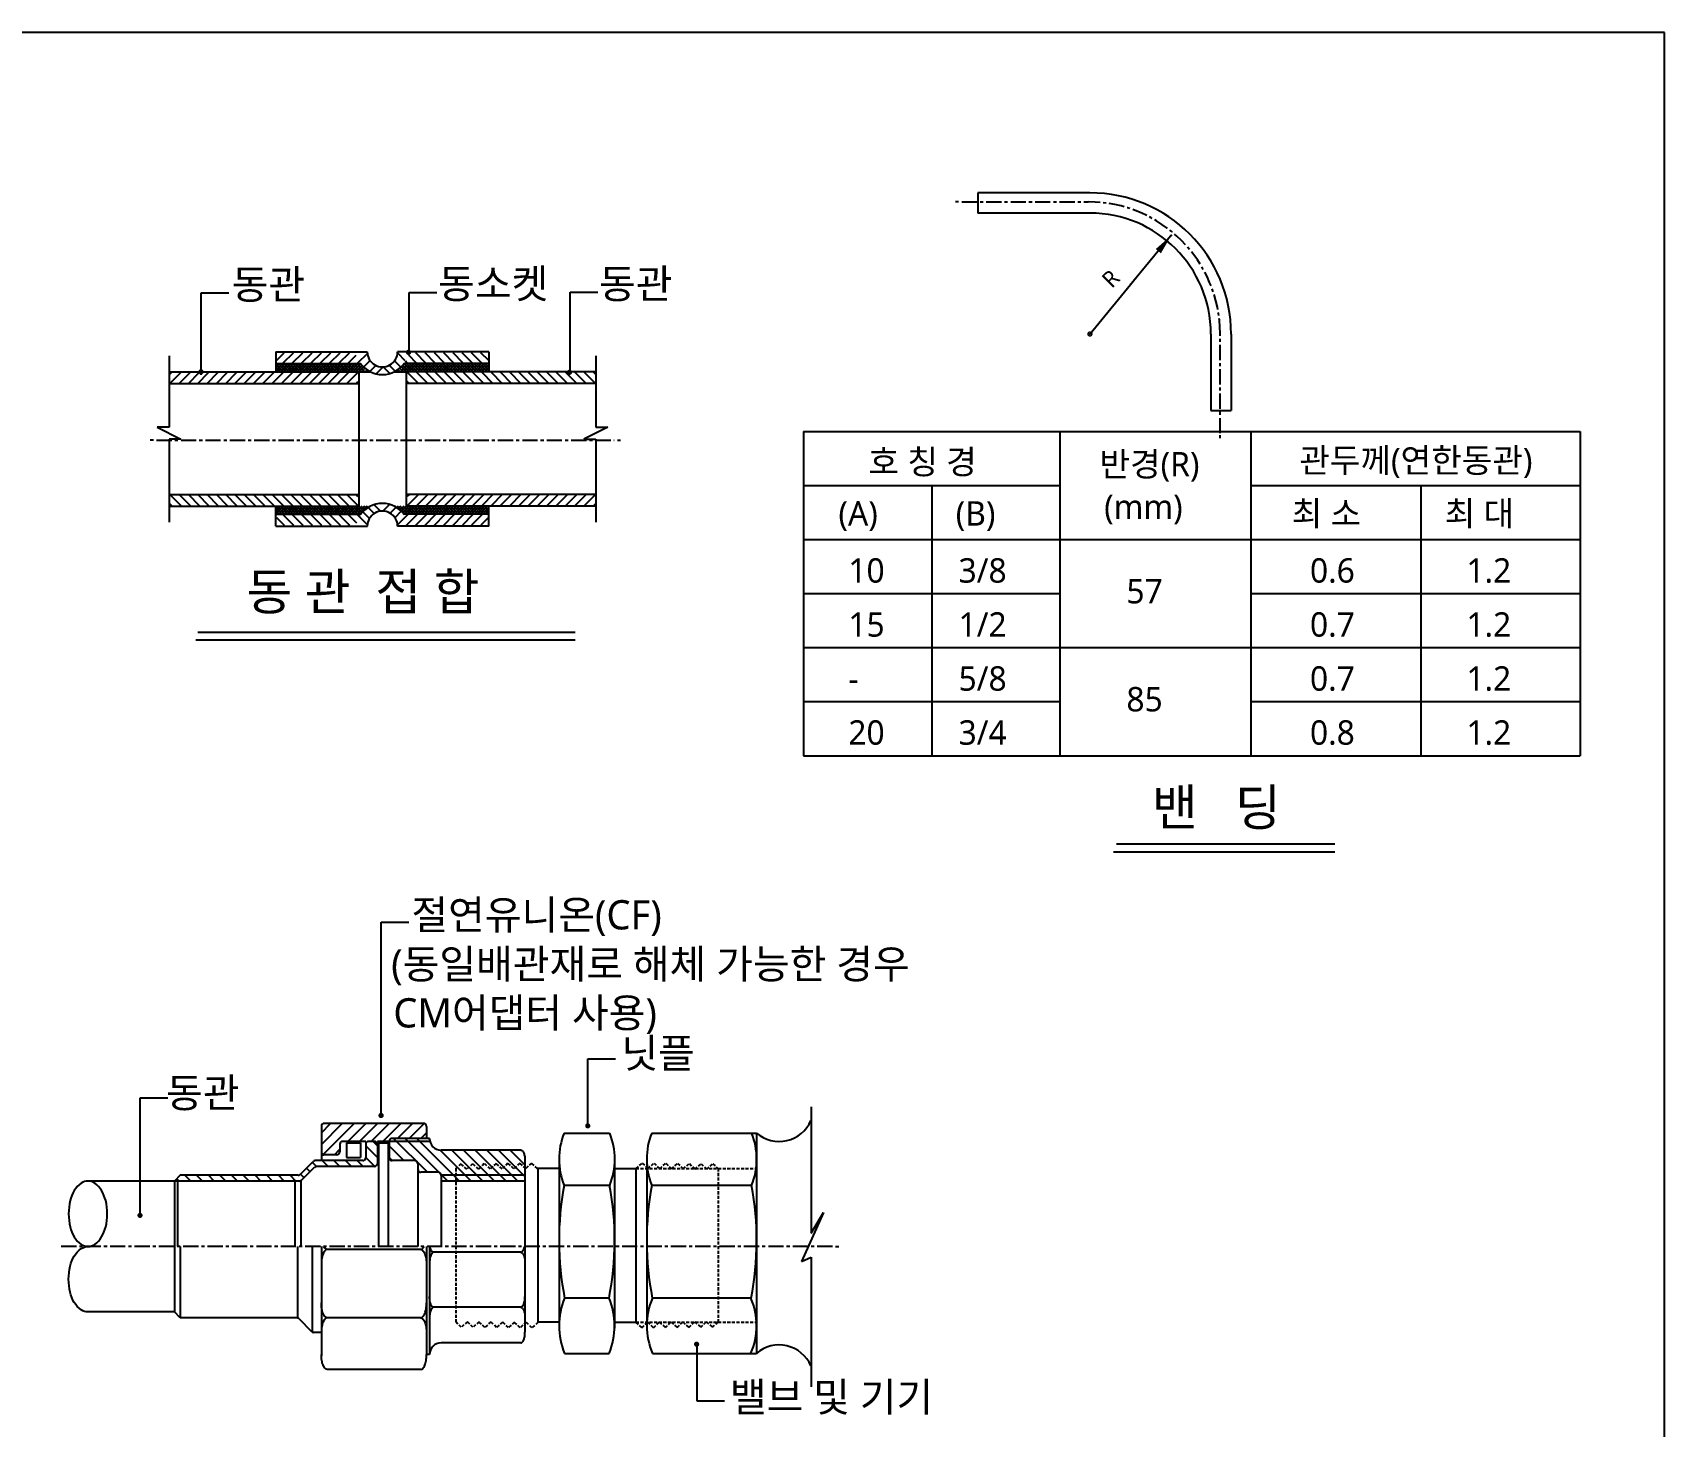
# Model space of a CAD drawing. Header units: millimetres. Extents: x 70076 to 74197, y 15592 to 16067.
# Drawn here: x 73077.5 to 73211.4, y 15953.1 to 16067.4 of the extents above; entities that cross this region are included whole.
import ezdxf

# ---------------------------------------------------------------- set-up
doc = ezdxf.new("R2010")
doc.units = ezdxf.units.MM
doc.linetypes.add('CENTER', pattern=[2, 1.25, -0.25, 0.25, -0.25])
doc.linetypes.add('HIDDEN', pattern=[0.375, 0.25, -0.125])
for name, color, linetype in [('111', 1, 'Continuous'), ('C', 4, 'Continuous'), ('DIM', 7, 'Continuous'), ('FONT', 3, 'Continuous'), ('G', 3, 'Continuous'), ('PIPE', 3, 'Continuous'), ('TEXT', 2, 'Continuous'), ('Y', 2, 'Continuous')]:
    doc.layers.add(name, color=color, linetype=linetype)
doc.styles.add('sunjin', font='')
doc.styles.get('sunjin').set_extended_font_data('Malgun Gothic')

# ---------------------------------------------------------------- blocks, each defined once
blk = doc.blocks.new('*X1356')
at = {"color": 0, "linetype": 'Continuous'}
for p, q in [((164.42, 505.6), (165.91, 507.09)), ((165.74, 505.15), (167.68, 507.09)), ((167.51, 505.15), (169.45, 507.09)), ((169.28, 505.15), (171.22, 507.09)), ((171.05, 505.15), (172.98, 507.09)), ((172.81, 505.15), (174.75, 507.09)), ((174.58, 505.15), (176.52, 507.09)), ((176.35, 505.15), (178.29, 507.09)), ((178.12, 505.15), (179.61, 506.64)), ((179.89, 505.15), (180.26, 505.53))]:
    blk.add_line(p, q, dxfattribs=at)
blk = doc.blocks.new('*X1357')
at = {"color": 0, "linetype": 'Continuous'}
for p, q in [((144.13, 502.98), (144.49, 503.35)), ((144.19, 501.28), (146.26, 503.35)), ((145.96, 501.28), (148.03, 503.35)), ((147.72, 501.28), (149.8, 503.35)), ((149.49, 501.28), (151.57, 503.35)), ((151.26, 501.28), (153.33, 503.35)), ((153.03, 501.28), (155.1, 503.35)), ((154.8, 501.28), (156.87, 503.35)), ((156.56, 501.28), (158.64, 503.35)), ((158.33, 501.28), (160.4, 503.35)), ((160.1, 501.28), (162.17, 503.35)), ((161.87, 501.28), (163.94, 503.35)), ((163.63, 501.28), (165.71, 503.35)), ((165.4, 501.28), (167.48, 503.35)), ((167.17, 501.28), (169.24, 503.35)), ((168.94, 501.28), (171.01, 503.35)), ((170.71, 501.28), (172.78, 503.35)), ((172.47, 501.28), (174.55, 503.35)), ((174.24, 501.28), (176.31, 503.35)), ((176.01, 501.28), (178.08, 503.35)), ((177.78, 501.28), (179.85, 503.35)), ((179.54, 501.28), (179.89, 501.62))]:
    blk.add_line(p, q, dxfattribs=at)
blk = doc.blocks.new('BORDER')
for p, q in [((1, 1), (0, 1)), ((1, 0), (1, 1))]:
    blk.add_line(p, q)

msp = doc.modelspace()

# ---------------------------------------------------------------- linework, layer by layer
at = {"layer": '111'}
for p, q in [((73153.48, 16053.48), (73153.22, 16053.48)), ((73174.92, 16034.09), (73174.92, 16034.35)), ((73087.43, 16033.94), (73087.17, 16033.94)), ((73125.49, 16033.94), (73125.75, 16033.94)), ((73143.39, 15967.81), (73143.64, 15967.81))]:
    msp.add_line(p, q, dxfattribs=at)
at = {"layer": 'C', "color": 4}
for p, q in [((73090.9, 16017.55), (73122.03, 16017.55)), ((73166.17, 16000.18), (73184.33, 16000.18))]:
    msp.add_line(p, q, dxfattribs=at)
at = {"layer": 'DIM', "color": 1, "linetype": 'CENTER'}
for p, q in [((73153.75, 16053.48), (73164.11, 16053.48)), ((73174.92, 16034.5), (73174.92, 16042.67)), ((73087.69, 16033.94), (73125.23, 16033.94)), ((73143.12, 15967.81), (73079.66, 15967.81))]:
    msp.add_line(p, q, dxfattribs=at)
at = {"layer": 'DIM', "linetype": 'ByBlock'}
for p, q in [((73170.87, 16050.66), (73167.53, 16046.61)), ((73164.25, 16042.64), (73168.07, 16047.29)), ((73164.21, 16042.64), (73164.28, 16042.64)), ((73164.25, 16042.6), (73164.25, 16042.68))]:
    msp.add_line(p, q, dxfattribs=at)
at = {"layer": 'DIM'}
for p, q in [((73091.34, 16039.3), (73091.34, 16046.02)), ((73091.34, 16046.02), (73093.6, 16046.02)), ((73108.41, 16041.15), (73108.41, 16046.04)), ((73108.41, 16046.04), (73110.67, 16046.04)), ((73121.61, 16039.51), (73121.61, 16046.06)), ((73121.61, 16046.06), (73123.87, 16046.06)), ((73088.71, 16040.84), (73088.71, 16035.01)), ((73123.72, 16040.84), (73123.72, 16035.01)), ((73104.27, 16039.54), (73105.21, 16039.54)), ((73107.21, 16039.54), (73108.15, 16039.54)), ((73088.71, 16035.01), (73087.73, 16035.01)), ((73087.73, 16035.01), (73089.68, 16034.03)), ((73124.69, 16035.01), (73122.74, 16034.03)), ((73123.72, 16035.01), (73124.69, 16035.01)), ((73088.71, 16034.03), (73088.71, 16027.22)), ((73089.68, 16034.03), (73088.71, 16034.03)), ((73122.74, 16034.03), (73123.72, 16034.03)), ((73123.72, 16034.03), (73123.72, 16027.22)), ((73088.71, 16028.52), (73104.27, 16028.52)), ((73123.72, 16028.52), (73108.15, 16028.52)), ((73106.11, 15994.41), (73108.37, 15994.41)), ((73106.11, 15978.49), (73106.11, 15994.41)), ((73123.06, 15977.63), (73123.06, 15983.2)), ((73123.06, 15983.2), (73125.33, 15983.2)), ((73086.33, 15980.01), (73088.6, 15980.01)), ((73086.33, 15970.29), (73086.33, 15980.01)), ((73141.37, 15979.25), (73141.37, 15968.89)), ((73101.2, 15977.14), (73101.96, 15977.89)), ((73101.2, 15976.18), (73102.92, 15977.89)), ((73101.34, 15975.35), (73103.88, 15977.89)), ((73103.37, 15976.43), (73104.84, 15977.89)), ((73104.33, 15976.43), (73105.8, 15977.89)), ((73105.29, 15976.43), (73106.75, 15977.89)), ((73106.25, 15976.43), (73107.71, 15977.89)), ((73107.45, 15976.67), (73108.67, 15977.89)), ((73108.41, 15976.67), (73109.63, 15977.89)), ((73109.36, 15976.67), (73109.83, 15977.14)), ((73102.27, 15975.33), (73102.72, 15975.78)), ((73103.27, 15976.3), (73104.41, 15976.3)), ((73103.27, 15976.3), (73103.27, 15975.1)), ((73104.41, 15976.3), (73104.41, 15975.1)), ((73105.8, 15975.11), (73104.84, 15976.07)), ((73105.8, 15976.07), (73105.44, 15976.43)), ((73105.88, 15976.3), (73105.88, 15967.81)), ((73105.88, 15976.3), (73106.67, 15976.3)), ((73106.67, 15976.3), (73106.67, 15967.81)), ((73110.07, 15976.43), (73106.76, 15976.43)), ((73107.98, 15974.85), (73106.76, 15976.07)), ((73109.9, 15973.89), (73107.12, 15976.67)), ((73111.57, 15973.17), (73108.08, 15976.67)), ((73112.53, 15973.17), (73109.03, 15976.67)), ((73110.07, 15976.59), (73109.99, 15976.67)), ((73113.49, 15973.17), (73110.95, 15975.72)), ((73114.45, 15973.17), (73111.91, 15975.71)), ((73115.41, 15973.17), (73112.87, 15975.71)), ((73116.37, 15973.17), (73113.83, 15975.71)), ((73117.32, 15973.17), (73114.78, 15975.71)), ((73117.9, 15973.55), (73115.74, 15975.71)), ((73117.9, 15974.51), (73116.7, 15975.71)), ((73100.27, 15973.93), (73099.97, 15974.23)), ((73100.79, 15974.37), (73100.45, 15974.71)), ((73101.75, 15974.37), (73101.27, 15974.85)), ((73102.71, 15974.37), (73102.23, 15974.85)), ((73103.67, 15974.37), (73103.19, 15974.85)), ((73103.27, 15975.1), (73104.41, 15975.1)), ((73104.63, 15974.37), (73104.15, 15974.85)), ((73105.58, 15974.37), (73104.84, 15975.11)), ((73107.02, 15974.85), (73106.76, 15975.11)), ((73109.11, 15974.13), (73109.11, 15967.81)), ((73089.53, 15973.17), (73089.34, 15973.36)), ((73089.39, 15973.17), (73089.39, 15967.81)), ((73090.49, 15973.17), (73090.01, 15973.65)), ((73091.45, 15973.17), (73090.97, 15973.65)), ((73092.41, 15973.17), (73091.93, 15973.65)), ((73093.36, 15973.17), (73092.88, 15973.65)), ((73094.32, 15973.17), (73093.84, 15973.65)), ((73095.28, 15973.17), (73094.8, 15973.65)), ((73096.24, 15973.17), (73095.76, 15973.65)), ((73097.2, 15973.17), (73096.72, 15973.65)), ((73098.16, 15973.17), (73097.68, 15973.65)), ((73099.11, 15973.17), (73098.63, 15973.65)), ((73099.03, 15973.17), (73099.03, 15967.81)), ((73099.79, 15973.45), (73099.5, 15973.75)), ((73099.51, 15973.17), (73099.51, 15967.81)), ((73111.03, 15973.65), (73111.03, 15967.81)), ((73117.9, 15973.17), (73111.03, 15973.17)), ((73142.39, 15970.6), (73140.59, 15966.58)), ((73141.37, 15968.89), (73142.39, 15970.6)), ((73089.63, 15967.81), (73089.63, 15961.96)), ((73099.27, 15961.96), (73099.27, 15967.81)), ((73100.47, 15960.78), (73100.47, 15967.81)), ((73140.59, 15966.58), (73141.37, 15966.92)), ((73141.37, 15966.92), (73141.37, 15956.3)), ((73120.71, 15961.61), (73118.97, 15961.61)), ((73125.25, 15961.61), (73127, 15961.61)), ((73131.99, 15959.85), (73131.99, 15955.16)), ((73131.99, 15955.16), (73134.26, 15955.16))]:
    msp.add_line(p, q, dxfattribs=at)
at = {"layer": 'DIM', "linetype": 'Continuous'}
for p, q in [((73097.51, 16040.46), (73098.15, 16041.1)), ((73098.08, 16040.27), (73098.92, 16041.1)), ((73098.84, 16040.27), (73099.68, 16041.1)), ((73099.61, 16040.27), (73100.45, 16041.1)), ((73100.37, 16040.27), (73101.21, 16041.1)), ((73101.14, 16040.27), (73101.97, 16041.1)), ((73101.9, 16040.27), (73102.74, 16041.1)), ((73102.66, 16040.27), (73103.5, 16041.1)), ((73104.19, 16040.27), (73104.98, 16041.05)), ((73108.08, 16040.44), (73107.49, 16041.03)), ((73097.49, 16040.13), (73097.52, 16040.17)), ((73097.49, 16039.91), (73097.75, 16040.17)), ((73097.49, 16039.68), (73097.98, 16040.17)), ((73098.05, 16039.6), (73097.49, 16040.15)), ((73097.82, 16039.6), (73097.49, 16039.92)), ((73097.59, 16039.6), (73097.49, 16039.7)), ((73097.64, 16039.6), (73098.21, 16040.17)), ((73098.28, 16039.6), (73097.71, 16040.17)), ((73097.87, 16039.6), (73098.44, 16040.17)), ((73098.51, 16039.6), (73097.94, 16040.17)), ((73098.1, 16039.6), (73098.67, 16040.17)), ((73098.74, 16039.6), (73098.17, 16040.17)), ((73098.33, 16039.6), (73098.9, 16040.17)), ((73098.97, 16039.6), (73098.39, 16040.17)), ((73098.56, 16039.6), (73099.13, 16040.17)), ((73099.2, 16039.6), (73098.62, 16040.17)), ((73098.78, 16039.6), (73099.36, 16040.17)), ((73099.42, 16039.6), (73098.85, 16040.17)), ((73099.01, 16039.6), (73099.59, 16040.17)), ((73099.65, 16039.6), (73099.08, 16040.17)), ((73099.24, 16039.6), (73099.81, 16040.17)), ((73099.88, 16039.6), (73099.31, 16040.17)), ((73099.47, 16039.6), (73100.04, 16040.17)), ((73100.11, 16039.6), (73099.54, 16040.17)), ((73099.7, 16039.6), (73100.27, 16040.17)), ((73100.34, 16039.6), (73099.77, 16040.17)), ((73099.93, 16039.6), (73100.5, 16040.17)), ((73100.57, 16039.6), (73100, 16040.17)), ((73100.16, 16039.6), (73100.73, 16040.17)), ((73100.8, 16039.6), (73100.23, 16040.17)), ((73100.39, 16039.6), (73100.96, 16040.17)), ((73101.03, 16039.6), (73100.46, 16040.17)), ((73100.62, 16039.6), (73101.19, 16040.17)), ((73101.26, 16039.6), (73100.69, 16040.17)), ((73100.85, 16039.6), (73101.42, 16040.17)), ((73101.49, 16039.6), (73100.92, 16040.17)), ((73101.08, 16039.6), (73101.65, 16040.17)), ((73101.72, 16039.6), (73101.15, 16040.17)), ((73101.31, 16039.6), (73101.88, 16040.17)), ((73101.95, 16039.6), (73101.37, 16040.17)), ((73101.54, 16039.6), (73102.11, 16040.17)), ((73102.18, 16039.6), (73101.6, 16040.17)), ((73101.76, 16039.6), (73102.34, 16040.17)), ((73102.4, 16039.6), (73101.83, 16040.17)), ((73101.99, 16039.6), (73102.57, 16040.17)), ((73102.63, 16039.6), (73102.06, 16040.17)), ((73102.22, 16039.6), (73102.79, 16040.17)), ((73102.86, 16039.6), (73102.29, 16040.17)), ((73102.45, 16039.6), (73103.02, 16040.17)), ((73103.09, 16039.6), (73102.52, 16040.17)), ((73102.68, 16039.6), (73103.25, 16040.17)), ((73103.32, 16039.6), (73102.75, 16040.17)), ((73102.91, 16039.6), (73103.48, 16040.17)), ((73103.55, 16039.6), (73102.98, 16040.17)), ((73103.14, 16039.6), (73103.71, 16040.17)), ((73103.78, 16039.6), (73103.21, 16040.17)), ((73103.37, 16039.6), (73103.94, 16040.17)), ((73103.43, 16040.27), (73104.07, 16040.91)), ((73104.01, 16039.6), (73103.44, 16040.17)), ((73103.6, 16039.6), (73104.17, 16040.17)), ((73104.26, 16039.57), (73103.67, 16040.17)), ((73103.83, 16039.6), (73104.43, 16040.2)), ((73104.52, 16039.54), (73103.9, 16040.17)), ((73104.06, 16039.6), (73104.54, 16040.07)), ((73104.78, 16039.54), (73104.15, 16040.17)), ((73104.24, 16039.55), (73104.65, 16039.96)), ((73104.5, 16039.55), (73104.78, 16039.83)), ((73104.69, 16039.94), (73105.2, 16040.46)), ((73104.8, 16039.55), (73104.95, 16039.7)), ((73105.18, 16039.58), (73105.67, 16040.07)), ((73105.71, 16039.38), (73106.28, 16039.95)), ((73106.82, 16039.41), (73106.28, 16039.95)), ((73107.28, 16039.58), (73106.74, 16040.12)), ((73107.73, 16039.91), (73107.2, 16040.44)), ((73107.65, 16039.54), (73107.47, 16039.73)), ((73107.93, 16039.54), (73107.63, 16039.84)), ((73107.67, 16039.54), (73108.3, 16040.17)), ((73108.17, 16039.56), (73107.78, 16039.96)), ((73108.38, 16039.58), (73107.89, 16040.07)), ((73107.9, 16039.54), (73108.53, 16040.17)), ((73108.61, 16039.58), (73107.99, 16040.2)), ((73108.14, 16039.55), (73108.75, 16040.17)), ((73108.84, 16039.58), (73108.25, 16040.17)), ((73108.39, 16039.58), (73108.98, 16040.17)), ((73109.07, 16039.58), (73108.48, 16040.17)), ((73108.62, 16039.58), (73109.21, 16040.17)), ((73109.3, 16039.58), (73108.71, 16040.17)), ((73108.85, 16039.58), (73109.44, 16040.17)), ((73109.53, 16039.58), (73108.94, 16040.17)), ((73109.08, 16039.58), (73109.67, 16040.17)), ((73109.76, 16039.58), (73109.17, 16040.17)), ((73109.31, 16039.58), (73109.9, 16040.17)), ((73109.99, 16039.58), (73109.4, 16040.17)), ((73109.54, 16039.58), (73110.13, 16040.17)), ((73110.22, 16039.58), (73109.63, 16040.17)), ((73109.77, 16039.58), (73110.36, 16040.17)), ((73110.45, 16039.58), (73109.86, 16040.17)), ((73110, 16039.58), (73110.59, 16040.17)), ((73110.68, 16039.58), (73110.09, 16040.17)), ((73110.23, 16039.58), (73110.82, 16040.17)), ((73110.91, 16039.58), (73110.31, 16040.17)), ((73110.46, 16039.58), (73111.05, 16040.17)), ((73111.13, 16039.58), (73110.54, 16040.17)), ((73110.69, 16039.58), (73111.28, 16040.17)), ((73111.36, 16039.58), (73110.77, 16040.17)), ((73110.91, 16039.58), (73111.51, 16040.17)), ((73111.59, 16039.58), (73111, 16040.17)), ((73111.14, 16039.58), (73111.73, 16040.17)), ((73111.82, 16039.58), (73111.23, 16040.17)), ((73111.37, 16039.58), (73111.96, 16040.17)), ((73112.05, 16039.58), (73111.46, 16040.17)), ((73111.6, 16039.58), (73112.19, 16040.17)), ((73112.28, 16039.58), (73111.69, 16040.17)), ((73111.83, 16039.58), (73112.42, 16040.17)), ((73112.51, 16039.58), (73111.92, 16040.17)), ((73112.06, 16039.58), (73112.65, 16040.17)), ((73112.74, 16039.58), (73112.15, 16040.17)), ((73112.29, 16039.58), (73112.88, 16040.17)), ((73112.97, 16039.58), (73112.38, 16040.17)), ((73112.52, 16039.58), (73113.11, 16040.17)), ((73113.2, 16039.58), (73112.61, 16040.17)), ((73112.75, 16039.58), (73113.34, 16040.17)), ((73113.43, 16039.58), (73112.84, 16040.17)), ((73112.98, 16039.58), (73113.57, 16040.17)), ((73113.66, 16039.58), (73113.07, 16040.17)), ((73113.21, 16039.58), (73113.8, 16040.17)), ((73113.89, 16039.58), (73113.29, 16040.17)), ((73113.44, 16039.58), (73114.03, 16040.17)), ((73114.12, 16039.58), (73113.52, 16040.17)), ((73113.67, 16039.58), (73114.26, 16040.17)), ((73114.34, 16039.58), (73113.75, 16040.17)), ((73113.89, 16039.58), (73114.49, 16040.17)), ((73114.57, 16039.58), (73113.98, 16040.17)), ((73114.12, 16039.58), (73114.71, 16040.17)), ((73114.8, 16039.58), (73114.21, 16040.17)), ((73114.35, 16039.58), (73114.9, 16040.12)), ((73114.9, 16039.71), (73114.44, 16040.17)), ((73114.58, 16039.58), (73114.9, 16039.89)), ((73114.9, 16039.94), (73114.67, 16040.17)), ((73114.81, 16039.58), (73114.9, 16039.66)), ((73108.4, 16029.47), (73108.25, 16029.33)), ((73109.17, 16029.47), (73108.27, 16028.58)), ((73109.93, 16029.47), (73109.03, 16028.58)), ((73110.69, 16029.47), (73109.8, 16028.58)), ((73111.46, 16029.47), (73110.56, 16028.58)), ((73112.22, 16029.47), (73111.33, 16028.58)), ((73112.99, 16029.47), (73112.09, 16028.58)), ((73113.75, 16029.47), (73112.86, 16028.58)), ((73114.52, 16029.47), (73113.62, 16028.58)), ((73115.28, 16029.47), (73114.38, 16028.58)), ((73116.04, 16029.47), (73115.15, 16028.58)), ((73116.81, 16029.47), (73115.91, 16028.58)), ((73117.57, 16029.47), (73116.68, 16028.58)), ((73118.34, 16029.47), (73117.44, 16028.58)), ((73119.1, 16029.47), (73118.2, 16028.58)), ((73119.86, 16029.47), (73118.97, 16028.58)), ((73120.63, 16029.47), (73119.73, 16028.58)), ((73121.39, 16029.47), (73120.5, 16028.58)), ((73122.16, 16029.47), (73121.26, 16028.58)), ((73122.92, 16029.47), (73122.02, 16028.58)), ((73123.68, 16029.47), (73122.79, 16028.58)), ((73097.59, 16028.47), (73097.49, 16028.37)), ((73098.05, 16028.47), (73097.49, 16027.91)), ((73097.82, 16028.47), (73097.49, 16028.14)), ((73097.49, 16028.39), (73097.98, 16027.9)), ((73097.49, 16028.16), (73097.75, 16027.9)), ((73097.49, 16027.93), (73097.52, 16027.9)), ((73097.64, 16028.47), (73098.21, 16027.9)), ((73098.28, 16028.47), (73097.71, 16027.9)), ((73097.87, 16028.47), (73098.44, 16027.9)), ((73098.51, 16028.47), (73097.94, 16027.9)), ((73098.1, 16028.47), (73098.67, 16027.9)), ((73098.74, 16028.47), (73098.17, 16027.9)), ((73098.33, 16028.47), (73098.9, 16027.9)), ((73098.97, 16028.47), (73098.39, 16027.9)), ((73098.56, 16028.47), (73099.13, 16027.9)), ((73099.2, 16028.47), (73098.62, 16027.9)), ((73098.78, 16028.47), (73099.36, 16027.9)), ((73099.42, 16028.47), (73098.85, 16027.9)), ((73099.01, 16028.47), (73099.59, 16027.9)), ((73099.65, 16028.47), (73099.08, 16027.9)), ((73099.24, 16028.47), (73099.81, 16027.9)), ((73099.88, 16028.47), (73099.31, 16027.9)), ((73099.47, 16028.47), (73100.04, 16027.9)), ((73100.11, 16028.47), (73099.54, 16027.9)), ((73099.7, 16028.47), (73100.27, 16027.9)), ((73100.34, 16028.47), (73099.77, 16027.9)), ((73099.93, 16028.47), (73100.5, 16027.9)), ((73100.57, 16028.47), (73100, 16027.9)), ((73100.16, 16028.47), (73100.73, 16027.9)), ((73100.8, 16028.47), (73100.23, 16027.9)), ((73100.39, 16028.47), (73100.96, 16027.9)), ((73101.03, 16028.47), (73100.46, 16027.9)), ((73100.62, 16028.47), (73101.19, 16027.9)), ((73101.26, 16028.47), (73100.69, 16027.9)), ((73100.85, 16028.47), (73101.42, 16027.9)), ((73101.49, 16028.47), (73100.92, 16027.9)), ((73101.08, 16028.47), (73101.65, 16027.9)), ((73101.72, 16028.47), (73101.15, 16027.9)), ((73101.31, 16028.47), (73101.88, 16027.9)), ((73101.95, 16028.47), (73101.37, 16027.9)), ((73101.54, 16028.47), (73102.11, 16027.9)), ((73102.18, 16028.47), (73101.6, 16027.9)), ((73101.76, 16028.47), (73102.34, 16027.9)), ((73102.4, 16028.47), (73101.83, 16027.9)), ((73101.99, 16028.47), (73102.57, 16027.9)), ((73102.63, 16028.47), (73102.06, 16027.9)), ((73102.22, 16028.47), (73102.79, 16027.9)), ((73102.86, 16028.47), (73102.29, 16027.9)), ((73102.45, 16028.47), (73103.02, 16027.9)), ((73103.09, 16028.47), (73102.52, 16027.9)), ((73102.68, 16028.47), (73103.25, 16027.9)), ((73103.32, 16028.47), (73102.75, 16027.9)), ((73102.91, 16028.47), (73103.48, 16027.9)), ((73103.55, 16028.47), (73102.98, 16027.9)), ((73103.14, 16028.47), (73103.71, 16027.9)), ((73103.78, 16028.47), (73103.21, 16027.9)), ((73103.37, 16028.47), (73103.94, 16027.9)), ((73104.01, 16028.47), (73103.44, 16027.9)), ((73103.6, 16028.47), (73104.17, 16027.9)), ((73104.29, 16028.52), (73103.67, 16027.9)), ((73103.83, 16028.47), (73104.4, 16027.9)), ((73104.52, 16028.52), (73103.9, 16027.9)), ((73104.06, 16028.47), (73104.55, 16027.98)), ((73104.11, 16027.86), (73104.98, 16026.99)), ((73104.74, 16028.52), (73104.13, 16027.9)), ((73104.24, 16028.52), (73104.65, 16028.1)), ((73104.72, 16028.26), (73104.35, 16027.9)), ((73104.47, 16028.52), (73104.77, 16028.21)), ((73104.59, 16028.05), (73105.14, 16027.5)), ((73104.7, 16028.52), (73104.9, 16028.31)), ((73104.97, 16028.52), (73104.76, 16028.3)), ((73104.93, 16028.52), (73105.04, 16028.41)), ((73105.03, 16028.41), (73105.52, 16027.91)), ((73105.2, 16028.52), (73105.13, 16028.44)), ((73105.15, 16028.52), (73105.2, 16028.47)), ((73105.51, 16028.65), (73106.06, 16028.11)), ((73106.79, 16028.65), (73106.25, 16028.11)), ((73107.34, 16028.44), (73106.84, 16027.94)), ((73107.22, 16028.52), (73107.24, 16028.5)), ((73107.76, 16028.1), (73107.23, 16027.57)), ((73107.27, 16028.52), (73107.24, 16028.49)), ((73107.5, 16028.52), (73107.39, 16028.41)), ((73107.44, 16028.52), (73108.11, 16027.86)), ((73108.31, 16027.86), (73107.44, 16026.99)), ((73107.73, 16028.52), (73107.52, 16028.31)), ((73107.96, 16028.52), (73107.65, 16028.21)), ((73107.67, 16028.52), (73108.3, 16027.9)), ((73108.17, 16028.51), (73107.82, 16028.16)), ((73107.84, 16028.13), (73108.07, 16027.9)), ((73107.9, 16028.52), (73108.53, 16027.9)), ((73108.38, 16028.49), (73107.9, 16028)), ((73108.61, 16028.49), (73108.02, 16027.9)), ((73109.08, 16027.86), (73108.1, 16026.88)), ((73108.12, 16028.53), (73108.75, 16027.9)), ((73108.84, 16028.49), (73108.25, 16027.9)), ((73108.39, 16028.49), (73108.98, 16027.9)), ((73109.07, 16028.49), (73108.48, 16027.9)), ((73108.62, 16028.49), (73109.21, 16027.9)), ((73109.3, 16028.49), (73108.71, 16027.9)), ((73108.85, 16028.49), (73109.44, 16027.9)), ((73109.84, 16027.86), (73108.87, 16026.88)), ((73109.53, 16028.49), (73108.94, 16027.9)), ((73109.08, 16028.49), (73109.67, 16027.9)), ((73109.76, 16028.49), (73109.17, 16027.9)), ((73109.31, 16028.49), (73109.9, 16027.9)), ((73109.99, 16028.49), (73109.4, 16027.9)), ((73109.54, 16028.49), (73110.13, 16027.9)), ((73110.22, 16028.49), (73109.63, 16027.9)), ((73110.6, 16027.86), (73109.63, 16026.88)), ((73109.77, 16028.49), (73110.36, 16027.9)), ((73110.45, 16028.49), (73109.86, 16027.9)), ((73110, 16028.49), (73110.59, 16027.9)), ((73110.68, 16028.49), (73110.09, 16027.9)), ((73110.23, 16028.49), (73110.82, 16027.9)), ((73110.91, 16028.49), (73110.31, 16027.9)), ((73111.37, 16027.86), (73110.4, 16026.88)), ((73110.46, 16028.49), (73111.05, 16027.9)), ((73111.13, 16028.49), (73110.54, 16027.9)), ((73110.69, 16028.49), (73111.28, 16027.9)), ((73111.36, 16028.49), (73110.77, 16027.9)), ((73110.91, 16028.49), (73111.51, 16027.9)), ((73111.59, 16028.49), (73111, 16027.9)), ((73111.14, 16028.49), (73111.73, 16027.9)), ((73112.13, 16027.86), (73111.16, 16026.88)), ((73111.82, 16028.49), (73111.23, 16027.9)), ((73111.37, 16028.49), (73111.96, 16027.9)), ((73112.05, 16028.49), (73111.46, 16027.9)), ((73111.6, 16028.49), (73112.19, 16027.9)), ((73112.28, 16028.49), (73111.69, 16027.9)), ((73111.83, 16028.49), (73112.42, 16027.9)), ((73112.51, 16028.49), (73111.92, 16027.9)), ((73112.84, 16027.8), (73111.92, 16026.88)), ((73112.06, 16028.49), (73112.65, 16027.9)), ((73112.74, 16028.49), (73112.15, 16027.9)), ((73112.29, 16028.49), (73112.88, 16027.9)), ((73112.97, 16028.49), (73112.38, 16027.9)), ((73112.52, 16028.49), (73113.11, 16027.9)), ((73113.2, 16028.49), (73112.61, 16027.9)), ((73112.75, 16028.49), (73113.34, 16027.9)), ((73113.6, 16027.8), (73112.77, 16026.96)), ((73113.43, 16028.49), (73112.84, 16027.9)), ((73112.98, 16028.49), (73113.57, 16027.9)), ((73113.66, 16028.49), (73113.07, 16027.9)), ((73113.21, 16028.49), (73113.8, 16027.9)), ((73113.89, 16028.49), (73113.29, 16027.9)), ((73113.44, 16028.49), (73114.03, 16027.9)), ((73114.12, 16028.49), (73113.52, 16027.9)), ((73114.37, 16027.8), (73113.53, 16026.96)), ((73113.67, 16028.49), (73114.26, 16027.9)), ((73114.34, 16028.49), (73113.75, 16027.9)), ((73113.89, 16028.49), (73114.49, 16027.9)), ((73114.57, 16028.49), (73113.98, 16027.9)), ((73114.12, 16028.49), (73114.71, 16027.9)), ((73114.8, 16028.49), (73114.21, 16027.9)), ((73114.35, 16028.49), (73114.9, 16027.94)), ((73114.9, 16028.36), (73114.44, 16027.9)), ((73114.58, 16028.49), (73114.9, 16028.17)), ((73114.9, 16028.13), (73114.67, 16027.9)), ((73114.81, 16028.49), (73114.9, 16028.4)), ((73123.71, 16028.74), (73123.55, 16028.58)), ((73114.94, 16027.61), (73114.29, 16026.96))]:
    msp.add_line(p, q, dxfattribs=at)
at = {"layer": 'DIM', "linetype": 'HIDDEN'}
msp.add_line((73127, 15961.61), (73136.9, 15961.61), dxfattribs=at)
at = {"layer": 'DIM'}
for points, const_width in [([(73164.08, 16042.64, 1), (73164.41, 16042.64, 1)], 0.108), ([(73108.24, 16041.14, 1), (73108.46, 16041.14, 1)], 0.216), ([(73091.22, 16039.54, 1), (73091.44, 16039.54, 1)], 0.216), ([(73121.45, 16039.5, 1), (73121.66, 16039.5, 1)], 0.216), ([(73105.99, 15978.55, 1), (73106.21, 15978.55, 1)], 0.216), ([(73122.95, 15977.7, 1), (73123.16, 15977.7, 1)], 0.216), ([(73086.22, 15970.36, 1), (73086.43, 15970.36, 1)], 0.216), ([(73131.88, 15959.79, -1), (73132.09, 15959.79, -1)], 0.216)]:
    msp.add_lwpolyline(points, format="xyb", close=True, dxfattribs=dict(at, const_width=const_width))
at = {"layer": 'DIM', "color": 1, "linetype": 'CENTER'}
msp.add_arc((73164.11, 16042.67), 10.81, 0, 90, dxfattribs=at)
at = {"layer": 'DIM'}
for centre, start, end in [((73106.21, 16041.18), 179.9798, 0.0202), ((73106.21, 16026.88), 359.9798, 180.0202)]:
    msp.add_arc(centre, 1.24, start, end, dxfattribs=at)
at = {"layer": 'DIM', "linetype": 'ByBlock'}
for p in [(73170.92, 16050.72), (73164.25, 16042.64)]:
    msp.add_point(p, dxfattribs=at)
msp.add_solid([(73169.65, 16049.61), (73170.07, 16049.26), (73170.92, 16050.72)], dxfattribs=at)
at = {"layer": 'FONT'}
for p, q in [((73140.76, 16034.65), (73204.45, 16034.65)), ((73140.76, 16034.65), (73140.76, 16008.06)), ((73161.78, 16034.65), (73161.78, 16008.06)), ((73177.44, 16034.65), (73177.44, 16008.06)), ((73204.45, 16034.65), (73204.45, 16008.06)), ((73140.76, 16030.22), (73161.78, 16030.22)), ((73151.27, 16030.22), (73151.27, 16008.06)), ((73177.44, 16030.22), (73204.45, 16030.22)), ((73191.39, 16030.22), (73191.39, 16008.06)), ((73140.76, 16025.79), (73204.45, 16025.79)), ((73140.76, 16021.35), (73161.78, 16021.35)), ((73177.44, 16021.35), (73204.45, 16021.35)), ((73140.76, 16016.92), (73204.45, 16016.92)), ((73140.76, 16012.49), (73161.78, 16012.49)), ((73177.44, 16012.49), (73204.45, 16012.49)), ((73140.76, 16008.06), (73204.45, 16008.06))]:
    msp.add_line(p, q, dxfattribs=at)
at = {"layer": 'PIPE'}
for p, q in [((73164.25, 16054.22), (73155.05, 16054.22)), ((73155.05, 16054.22), (73155.05, 16052.56)), ((73164.25, 16052.56), (73155.05, 16052.56)), ((73174.16, 16042.64), (73174.16, 16036.38)), ((73175.83, 16042.64), (73175.83, 16036.38)), ((73097.47, 16041.18), (73097.47, 16039.54)), ((73097.47, 16041.18), (73104.97, 16041.18)), ((73114.95, 16041.18), (73107.45, 16041.18)), ((73114.95, 16041.18), (73114.95, 16039.54)), ((73097.47, 16040.21), (73104.4, 16040.21)), ((73114.95, 16040.21), (73108.03, 16040.21)), ((73088.71, 16039.54), (73104.27, 16039.54)), ((73088.71, 16038.57), (73104.27, 16038.57)), ((73104.27, 16039.54), (73104.27, 16028.52)), ((73108.15, 16039.54), (73108.15, 16028.52)), ((73123.72, 16039.54), (73108.15, 16039.54)), ((73123.72, 16038.57), (73108.15, 16038.57)), ((73174.16, 16036.38), (73175.83, 16036.38)), ((73088.71, 16029.49), (73104.27, 16029.49)), ((73123.72, 16029.49), (73108.15, 16029.49)), ((73088.71, 16028.52), (73104.27, 16028.52)), ((73097.47, 16026.88), (73097.47, 16028.52)), ((73097.47, 16027.86), (73104.4, 16027.86)), ((73114.95, 16027.86), (73108.03, 16027.86)), ((73123.72, 16028.52), (73108.15, 16028.52)), ((73114.95, 16026.88), (73114.95, 16028.52)), ((73097.47, 16026.88), (73104.98, 16026.88)), ((73114.95, 16026.88), (73107.44, 16026.88)), ((73101.2, 15977.66), (73101.2, 15975.09)), ((73109.59, 15977.89), (73101.44, 15977.89)), ((73109.83, 15977.66), (73109.83, 15976.67)), ((73121.11, 15977.11), (73124.85, 15977.11)), ((73128.3, 15977.11), (73136.9, 15977.11)), ((73136.9, 15977.11), (73136.9, 15959.04)), ((73102.72, 15976.19), (73102.72, 15975.57)), ((73104.84, 15976.43), (73102.96, 15976.43)), ((73104.84, 15976.19), (73104.84, 15975.09)), ((73105.56, 15976.43), (73105.08, 15976.43)), ((73106.76, 15976.43), (73105.8, 15976.43)), ((73105.8, 15976.19), (73105.8, 15974.61)), ((73106.76, 15976.43), (73106.76, 15975.09)), ((73110.07, 15976.67), (73107, 15976.67)), ((73117.56, 15975.71), (73111.03, 15975.71)), ((73099.47, 15973.72), (73100.53, 15974.78)), ((73099.58, 15973.24), (73100.64, 15974.3)), ((73104.6, 15974.85), (73100.7, 15974.85)), ((73105.56, 15974.37), (73100.81, 15974.37)), ((73101.2, 15975.09), (73101.2, 15974.85)), ((73102.48, 15975.33), (73101.44, 15975.33)), ((73108.87, 15974.85), (73107, 15974.85)), ((73109.11, 15974.61), (73109.11, 15974.13)), ((73117.9, 15974.83), (73117.9, 15960.78)), ((73118.97, 15974.21), (73118.97, 15961.61)), ((73120.71, 15974.21), (73118.97, 15974.21)), ((73120.71, 15975.34), (73120.71, 15961.06)), ((73125.25, 15975.31), (73125.25, 15961.1)), ((73125.25, 15974.21), (73127, 15974.21)), ((73127, 15974.21), (73127, 15961.61)), ((73127.9, 15975.34), (73127.9, 15961.06)), ((73089.15, 15973.17), (73082.05, 15973.17)), ((73089.63, 15973.65), (73089.15, 15973.17)), ((73089.15, 15973.17), (73089.15, 15962.44)), ((73099.41, 15973.17), (73089.15, 15973.17)), ((73099.3, 15973.65), (73089.63, 15973.65)), ((73110.79, 15973.89), (73109.35, 15973.89)), ((73117.9, 15973.65), (73111.03, 15973.65)), ((73121.11, 15972.83), (73124.85, 15972.83)), ((73128.3, 15972.83), (73136.5, 15972.83)), ((73101.2, 15967.81), (73101.2, 15958.83)), ((73109.35, 15967.57), (73101.68, 15967.57)), ((73109.83, 15967.81), (73109.83, 15958.95)), ((73110.07, 15967.81), (73110.07, 15958.94)), ((73117.56, 15967.33), (73110.41, 15967.33)), ((73121.16, 15963.59), (73124.81, 15963.59)), ((73128.35, 15963.59), (73136.45, 15963.59)), ((73089.15, 15962.44), (73082.05, 15962.44)), ((73089.63, 15961.96), (73089.15, 15962.44)), ((73117.56, 15962.83), (73110.41, 15962.83)), ((73099.17, 15961.96), (73089.63, 15961.96)), ((73099.34, 15961.89), (73100.4, 15960.83)), ((73101.2, 15960.76), (73100.57, 15960.76)), ((73109.35, 15961.96), (73101.68, 15961.96)), ((73117.56, 15959.9), (73111.03, 15959.9)), ((73110.07, 15958.94), (73109.83, 15958.94)), ((73121.16, 15959.04), (73124.8, 15959.04)), ((73128.36, 15959.04), (73136.9, 15959.04)), ((73109.35, 15957.72), (73101.68, 15957.72))]:
    msp.add_line(p, q, dxfattribs=at)
at = {"layer": 'PIPE', "linetype": 'HIDDEN'}
for p, q in [((73112.65, 15974.6), (73112.18, 15974.15)), ((73112.22, 15974.21), (73112.22, 15961.61)), ((73113.14, 15974.15), (73112.65, 15974.6)), ((73113.61, 15974.6), (73113.14, 15974.15)), ((73114.11, 15974.16), (73113.61, 15974.6)), ((73114.57, 15974.61), (73114.11, 15974.16)), ((73115.07, 15974.17), (73114.57, 15974.61)), ((73115.54, 15974.62), (73115.07, 15974.17)), ((73116.04, 15974.18), (73115.54, 15974.62)), ((73116.5, 15974.63), (73116.04, 15974.18)), ((73117, 15974.19), (73116.5, 15974.63)), ((73117.47, 15974.64), (73117, 15974.19)), ((73117.97, 15974.2), (73117.47, 15974.64)), ((73118.43, 15974.65), (73117.97, 15974.2)), ((73118.93, 15974.21), (73118.43, 15974.65)), ((73127, 15974.21), (73136.9, 15974.21)), ((73127.03, 15974.21), (73127.53, 15974.65)), ((73127.53, 15974.65), (73127.99, 15974.2)), ((73127.99, 15974.2), (73128.49, 15974.64)), ((73128.49, 15974.64), (73128.96, 15974.19)), ((73128.96, 15974.19), (73129.46, 15974.63)), ((73129.46, 15974.63), (73129.92, 15974.18)), ((73129.92, 15974.18), (73130.42, 15974.62)), ((73130.42, 15974.62), (73130.89, 15974.17)), ((73130.89, 15974.17), (73131.39, 15974.61)), ((73131.39, 15974.61), (73131.85, 15974.16)), ((73131.85, 15974.16), (73132.35, 15974.6)), ((73132.35, 15974.6), (73132.82, 15974.15)), ((73132.82, 15974.15), (73133.32, 15974.6)), ((73133.32, 15974.6), (73133.78, 15974.15)), ((73133.74, 15974.21), (73133.74, 15961.61)), ((73112.68, 15961.19), (73112.21, 15961.64)), ((73113.18, 15961.63), (73112.68, 15961.19)), ((73113.64, 15961.18), (73113.18, 15961.63)), ((73114.14, 15961.62), (73113.64, 15961.18)), ((73114.61, 15961.17), (73114.14, 15961.62)), ((73115.11, 15961.62), (73114.61, 15961.17)), ((73115.57, 15961.17), (73115.11, 15961.62)), ((73116.07, 15961.61), (73115.57, 15961.17)), ((73116.54, 15961.16), (73116.07, 15961.61)), ((73117.04, 15961.6), (73116.54, 15961.16)), ((73117.5, 15961.15), (73117.04, 15961.6)), ((73118, 15961.59), (73117.5, 15961.15)), ((73118.47, 15961.14), (73118, 15961.59)), ((73118.97, 15961.58), (73118.47, 15961.14)), ((73127, 15961.58), (73127.5, 15961.14)), ((73127.5, 15961.14), (73127.96, 15961.59)), ((73127.96, 15961.59), (73128.46, 15961.15)), ((73128.46, 15961.15), (73128.93, 15961.6)), ((73128.93, 15961.6), (73129.42, 15961.16)), ((73129.42, 15961.16), (73129.89, 15961.61)), ((73129.89, 15961.61), (73130.39, 15961.17)), ((73130.39, 15961.17), (73130.86, 15961.62)), ((73130.86, 15961.62), (73131.35, 15961.17)), ((73131.35, 15961.17), (73131.82, 15961.62)), ((73131.82, 15961.62), (73132.32, 15961.18)), ((73132.32, 15961.18), (73132.78, 15961.63)), ((73132.78, 15961.63), (73133.28, 15961.19)), ((73133.28, 15961.19), (73133.75, 15961.64))]:
    msp.add_line(p, q, dxfattribs=at)
at = {"layer": 'PIPE'}
for points in [[(73117.56, 15975.71, -0.207772), (73117.67, 15975.67, -0.095835), (73117.8, 15975.45, -0.052617), (73117.88, 15975.19, -0.039752), (73117.9, 15974.83, -0.039752)], [(73082.05, 15962.44, -0.154083), (73081.5, 15962.61, -0.106828), (73080.93, 15963.22, -0.073533), (73080.6, 15964.05, -0.060065), (73080.47, 15965.12, -0.060065), (73080.6, 15966.2, -0.073533), (73080.93, 15967.02, -0.106828), (73081.5, 15967.63, -0.154083), (73082.05, 15967.81, -0.154083)], [(73101.68, 15967.57, 0.207772), (73101.53, 15967.5, 0.095835), (73101.34, 15967.2, 0.052617), (73101.24, 15966.83, 0.039752), (73101.2, 15966.33, 0.039752)], [(73101.68, 15967.57, -0.207772), (73101.53, 15967.63, -0.058618), (73101.4, 15967.81, -0.052617)], [(73109.35, 15967.57, 0.207772), (73109.5, 15967.63, 0.058618), (73109.63, 15967.81, 0.052617)], [(73109.35, 15967.57, -0.207772), (73109.5, 15967.5, -0.095835), (73109.69, 15967.2, -0.052617), (73109.79, 15966.83, -0.039752), (73109.83, 15966.33, -0.039752)], [(73110.41, 15967.33, -0.207772), (73110.3, 15967.37, -0.095835), (73110.17, 15967.59, -0.044026), (73110.11, 15967.81, -0.039752)], [(73117.56, 15967.33, 0.207772), (73117.67, 15967.37, 0.095835), (73117.8, 15967.59, 0.044026), (73117.87, 15967.81, 0.039752)], [(73110.41, 15967.33, 0.207772), (73110.3, 15967.28, 0.095835), (73110.17, 15967.07, 0.052617), (73110.1, 15966.8, 0.039752), (73110.07, 15966.44, 0.039752)], [(73117.56, 15967.33, -0.207772), (73117.67, 15967.28, -0.095835), (73117.8, 15967.07, -0.052617), (73117.88, 15966.8, -0.039752), (73117.9, 15966.44, -0.039752)], [(73110.41, 15962.83, -0.207772), (73110.3, 15962.88, -0.095835), (73110.17, 15963.09, -0.052617), (73110.1, 15963.35, -0.039752), (73110.07, 15963.71, -0.039752)], [(73117.56, 15962.83, 0.207772), (73117.67, 15962.88, 0.095835), (73117.8, 15963.09, 0.052617), (73117.88, 15963.35, 0.039752), (73117.9, 15963.71, 0.039752)], [(73101.68, 15961.96, -0.207772), (73101.53, 15962.03, -0.095835), (73101.34, 15962.32, -0.052617), (73101.24, 15962.69, -0.039752), (73101.2, 15963.2, -0.039752)], [(73109.35, 15961.96, 0.207772), (73109.5, 15962.03, 0.095835), (73109.69, 15962.32, 0.052617), (73109.79, 15962.69, 0.039752), (73109.83, 15963.2, 0.039752)], [(73110.41, 15962.83, 0.207772), (73110.3, 15962.78, 0.095835), (73110.17, 15962.57, 0.052617), (73110.1, 15962.31, 0.039752), (73110.07, 15961.94, 0.039752)], [(73117.56, 15962.83, -0.207772), (73117.67, 15962.78, -0.095835), (73117.8, 15962.57, -0.052617), (73117.88, 15962.31, -0.039752), (73117.9, 15961.94, -0.039752)], [(73101.68, 15961.96, 0.207772), (73101.53, 15961.89, 0.095835), (73101.34, 15961.6, 0.052617), (73101.24, 15961.23, 0.039752), (73101.2, 15960.72, 0.039752)], [(73109.35, 15961.96, -0.207772), (73109.5, 15961.89, -0.095835), (73109.69, 15961.6, -0.052617), (73109.79, 15961.23, -0.039752), (73109.83, 15960.72, -0.039752)], [(73117.56, 15959.9, 0.207772), (73117.67, 15959.95, 0.095835), (73117.8, 15960.16, 0.052617), (73117.88, 15960.42, 0.039752), (73117.9, 15960.78, 0.039752)], [(73101.68, 15957.72, -0.207772), (73101.53, 15957.78, -0.095835), (73101.34, 15958.08, -0.052617), (73101.24, 15958.45, -0.039752), (73101.2, 15958.95, -0.039752)], [(73109.35, 15957.72, 0.207772), (73109.5, 15957.78, 0.095835), (73109.69, 15958.08, 0.052617), (73109.79, 15958.45, 0.039752), (73109.83, 15958.95, 0.039752)]]:
    msp.add_lwpolyline(points, format="xyb", dxfattribs=at)
msp.add_lwpolyline([(73082.05, 15967.81, 0.154083), (73082.61, 15967.98, 0.106828), (73083.17, 15968.59, 0.073533), (73083.51, 15969.41, 0.060065), (73083.64, 15970.49, 0.060065), (73083.51, 15971.57, 0.073533), (73083.17, 15972.39, 0.106828), (73082.61, 15973, 0.154083), (73082.05, 15973.17, 0.154083), (73081.5, 15973, 0.106828), (73080.93, 15972.39, 0.073533), (73080.6, 15971.57, 0.060065), (73080.47, 15970.49, 0.060065), (73080.6, 15969.41, 0.073533), (73080.93, 15968.59, 0.106828), (73081.5, 15967.98, 0.154083)], format="xyb", close=True, dxfattribs=at)
for centre, radius, start, end in [((73164.25, 16042.64), 11.58, 0, 90), ((73164.25, 16042.64), 9.92, 0, 90), ((73106.21, 16041.52), 2.21, 214.7714, 325.2286), ((73106.21, 16026.54), 2.21, 34.7714, 145.2286), ((73138.75, 15979.27), 2.85, 229.4143, 336.5403), ((73101.44, 15977.66), 0.24, 90, 180), ((73109.59, 15977.66), 0.24, 0, 90), ((73126.48, 15974.97), 5.78, 158.2647, 201.811), ((73119.49, 15974.97), 5.78, 338.189, 21.7353), ((73133.67, 15974.97), 5.78, 158.2647, 201.811), ((73131.13, 15974.97), 5.78, 338.189, 21.811), ((73101.44, 15975.57), 0.24, 180, 270), ((73102.48, 15975.57), 0.24, 270, 0), ((73102.96, 15976.19), 0.24, 90, 180), ((73105.08, 15976.19), 0.24, 90, 180), ((73105.56, 15976.19), 0.24, 0, 90), ((73107, 15976.43), 0.24, 90, 180), ((73111.03, 15976.67), 0.958, 180, 270), ((73100.7, 15974.61), 0.24, 90, 135), ((73100.81, 15974.13), 0.24, 90, 135), ((73101.44, 15975.09), 0.24, 90, 180), ((73104.6, 15975.09), 0.24, 270, 0), ((73105.56, 15974.61), 0.24, 270, 0), ((73107, 15975.09), 0.24, 180, 270), ((73108.87, 15974.61), 0.24, 0, 90), ((73109.35, 15974.13), 0.24, 180, 270), ((73099.3, 15973.89), 0.24, 270, 315), ((73099.41, 15973.41), 0.24, 270, 315), ((73110.79, 15973.65), 0.24, 0, 90), ((73145.52, 15968.32), 24.82, 169.5445, 191.0431), ((73100.44, 15968.32), 24.82, 348.9569, 10.4555), ((73152.71, 15968.32), 24.82, 169.5445, 191.0431), ((73112.09, 15968.32), 24.82, 348.9569, 10.4555), ((73126.54, 15961.31), 5.84, 157.2326, 202.8283), ((73119.42, 15961.31), 5.84, 337.1717, 22.7674), ((73133.74, 15961.31), 5.84, 157.2326, 202.8283), ((73131.06, 15961.31), 5.84, 337.2326, 22.7674), ((73099.17, 15961.72), 0.24, 45, 90), ((73100.57, 15961), 0.24, 225, 270), ((73111.03, 15958.94), 0.958, 90, 180), ((73138.75, 15956.88), 2.85, 23.4597, 130.5857)]:
    msp.add_arc(centre, radius, start, end, dxfattribs=at)
at = {"layer": 'Y', "color": 2}
for p, q in [((73091.06, 16018.19), (73122.03, 16018.19)), ((73166.44, 16000.82), (73184.33, 16000.82))]:
    msp.add_line(p, q, dxfattribs=at)

# ---------------------------------------------------------------- block references
at = {"layer": 'C', "color": 4, "xscale": 136, "yscale": 199.9999999999999, "zscale": 136}
msp.add_blockref('BORDER', (73075.37, 15867.36), dxfattribs=at)
at = {"layer": 'DIM', "xscale": -0.4322499999999999, "yscale": 0.4322499999999999, "zscale": 0.4322499999999999}
msp.add_blockref('*X1357', (73186.01, 15821.91), dxfattribs=at)
at = {"layer": 'TEXT', "color": 7, "linetype": 'Continuous', "yscale": 0.4322499999999999, "zscale": 0.4322499999999999}
for name, p, xscale in [('*X1356', (73186.01, 15821.91), -0.4322499999999999), ('*X1357', (73026.44, 15821.91), 0.4322499999999999)]:
    msp.add_blockref(name, p, dxfattribs=dict(at, xscale=xscale))
at = {"layer": 'TEXT', "color": 7, "linetype": 'Continuous', "xscale": -0.4322499999999999, "yscale": 0.4322499999999999, "zscale": 0.4322499999999999, "rotation": 180}
for name in ['*X1357', '*X1356']:
    msp.add_blockref(name, (73026.44, 16246.15), dxfattribs=at)

# ---------------------------------------------------------------- texts
at = {"layer": 'FONT', "style": 'sunjin'}
msp.add_text('R ', height=1.333, rotation=45, dxfattribs=at).set_placement((73166.04, 16046.33))
for s, p in [('호 칭 경', (73146.08, 16031.16)), ('반경(R)', (73165.03, 16030.97)), ('관두께(연한동관) ', (73181.42, 16031.28)), ('(mm) ', (73165.42, 16027.47)), ('최 소 ', (73180.8, 16026.93)), ('최 대 ', (73193.35, 16026.93)), ('(A)', (73143.62, 16026.93)), ('(B)', (73153.24, 16026.93)), ('10', (73144.43, 16022.25)), ('3/8', (73153.47, 16022.25)), ('0.6 ', (73182.3, 16022.25)), ('1.2 ', (73195.13, 16022.25)), ('57 ', (73167.24, 16020.55)), ('15', (73144.43, 16017.82)), ('1/2', (73153.47, 16017.82)), ('0.7', (73182.3, 16017.82)), ('1.2 ', (73195.13, 16017.82)), ('-', (73144.43, 16013.39)), ('5/8', (73153.47, 16013.39)), ('0.7', (73182.3, 16013.39)), ('1.2 ', (73195.13, 16013.39)), ('85 ', (73167.24, 16011.69)), ('20', (73144.43, 16008.96)), ('3/4', (73153.47, 16008.96)), ('0.8 ', (73182.3, 16008.96)), ('1.2 ', (73195.13, 16008.96))]:
    msp.add_text(s, height=2, dxfattribs=at).set_placement(p)
at = {"layer": 'G', "style": 'sunjin'}
for s, p in [('동관', (73093.84, 16045.51)), ('동소켓', (73110.78, 16045.57)), ('동관', (73123.98, 16045.56)), ('절연유니온(CF)', (73108.59, 15993.81)), ('(동일배관재로 해체 가능한 경우', (73106.93, 15989.77)), (' CM어댑터 사용)', (73106.29, 15985.77)), ('닛플', (73125.81, 15982.46)), ('동관', (73088.47, 15979.21)), ('밸브 및 기기', (73134.71, 15954.26))]:
    msp.add_text(s, height=2.4, dxfattribs=at).set_placement(p)
at = {"layer": 'G', "color": 3, "style": 'sunjin'}
for s, p in [('동 관  접 합', (73095.05, 16020.01)), ('밴   딩', (73169.33, 16002.33))]:
    msp.add_text(s, height=3, dxfattribs=at).set_placement(p)

doc.saveas('drawing.dxf')
